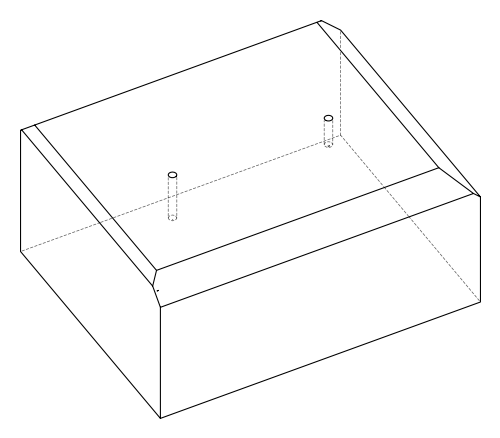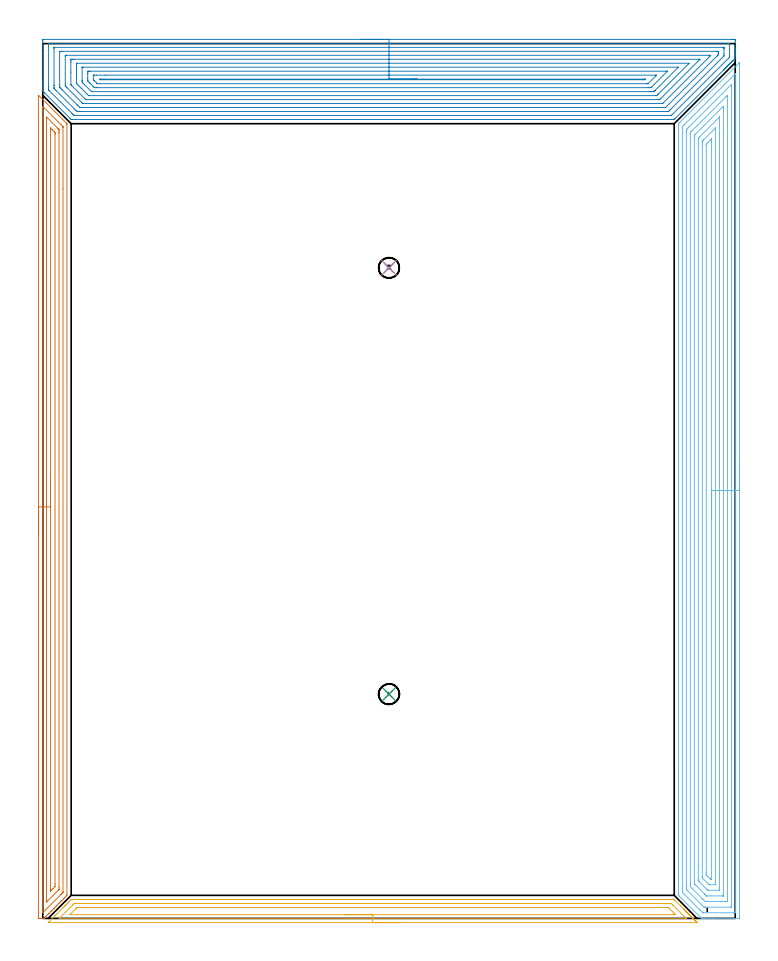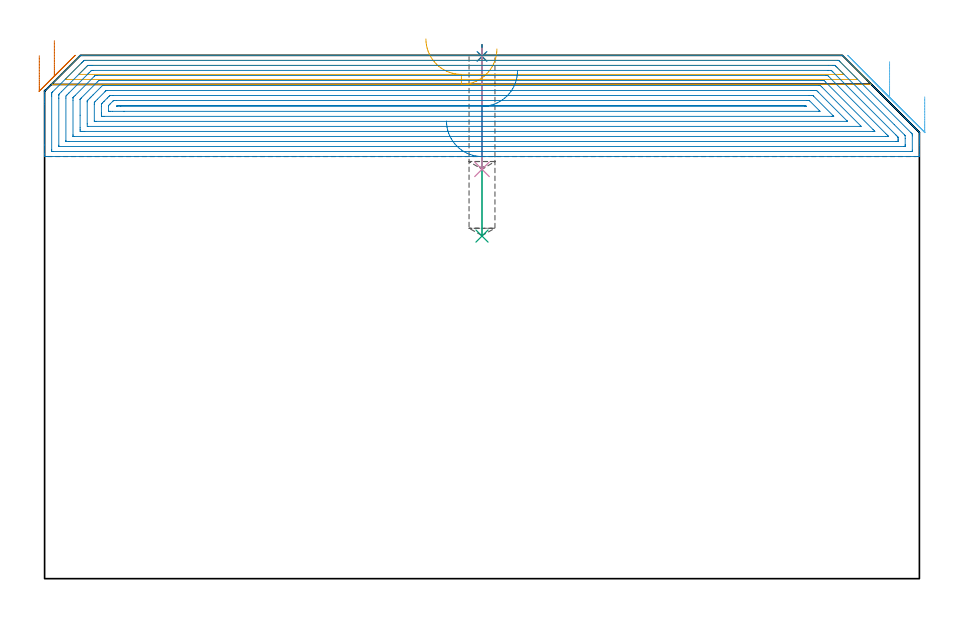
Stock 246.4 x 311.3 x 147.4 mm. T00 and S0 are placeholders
(PLAN: 8 operations, 2 tool changes, 55.4 min)
(1 SPOT_DRILL | STEP1POCKET | NXT0321_9005460120000 | 0.03 min | 3 mm3)
(2 SPOT_DRILL_1 | STEP1POCKET_1 | NXT0321_9005460120000 | 0.03 min | 0 mm3)
(3 DRILL_BLIND_HOLE_INTO_CENTER | STEP1POCKET | UGT0301_193 | 0.21 min | 2058 mm3)
(4 DRILL_BLIND_HOLE_INTO_CENTER_1 | STEP1POCKET_1 | UGT0301_193 | 0.14 min | 1275 mm3)
(5 AREA_MILL | FG_CHAMFER_SURFACE | UGT0205_001 | 5.59 min | 8001 mm3)
(6 AREA_MILL_1 | FG_CHAMFER_SURFACE_1 | UGT0205_001 | 19.06 min | 72181 mm3)
(7 AREA_MILL_2 | FG_CHAMFER_SURFACE_2 | UGT0205_001 | 9.34 min | 14991 mm3)
(8 AREA_MILL_3 | FG_CHAMFER_SURFACE_3 | UGT0205_001 | 21.02 min | 95198 mm3)
(TOOL NXT0321_9005460120000 | NC Spot Drill, 142deg, 12mm, Carbide, Uncoated | D12 PA142 FL30 Z2)
(TOOL UGT0301_193 | Twist Drill 7.3 mm | D7.3 PA118 FL66 Z2)
(TOOL UGT0205_001 | Chamfer Mill 20 x 3 x 45 deg. | D20 FL50 Z2)
(OP 1 SPOT_DRILL)
G17 G21 G94 G90
T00 M6
G54
G17 G0 G90 X123.2 Y79.8 S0 M3
G43 Z157.4 H0
G94 G81 G98 Z147.086 F250. R150.4
G80
M5
M2
(OP 2 SPOT_DRILL_1)
G17 G21 G94 G90
T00 M6
G54
G17 G0 G90 X123.2 Y231.5 S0 M3
G43 Z157.4 H0
G94 G81 G98 Z147.086 F250. R150.4
G80
M5
M2
(OP 3 DRILL_BLIND_HOLE_INTO_CENTER)
G17 G21 G94 G90
T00 M6
G54
G17 G0 G90 X123.2 Y79.8 S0 M3
G43 Z157.4 H0
G94 G81 G98 Z96.5 F250. R149.4
G80
M5
M2
(OP 4 DRILL_BLIND_HOLE_INTO_CENTER_1)
G17 G21 G94 G90
T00 M6
G54
G17 G0 G90 X123.2 Y231.5 S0 M3
G43 Z157.4 H0
G94 G81 G98 Z115.3 F250. R149.4
G80
M5
M2
(OP 5 AREA_MILL)
G17 G21 G94 G90
T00 M6
G54
G17 G0 G90 X127.4 Y-1.5 S1061 M3
G43 Z157.4 H0
Z149.2
G94 G1 X127.362 Z148.328 F250.
X127.248 Z147.464
X127.059 Z146.612
X126.797 Z145.78
X126.463 Z144.974
X126.06 Z144.2
X125.592 Z143.464
X125.061 Z142.772
X124.471 Z142.129
X123.828 Z141.54
X123.136 Z141.008
X122.4 Z140.54
X121.626 Z140.137
X120.82 Z139.803
X119.988 Z139.541
X119.137 Z139.352
X118.272 Z139.238
X117.4 Z139.2
X2.183
X2.08 Y-1.499 Z139.201
X2.029 Y-1.498 Z139.202
X1.913 Y-1.491 Z139.205
X2.004 Y-1.397 Z139.301
X2.08 Y-1.32 Z139.378
X3.167 Y-0.233 Z140.466
X4.315 Y0.915 Z141.614
X5.209 Y1.809 Z142.508
X6.887 Y3.488 Z144.186
X6.997 Y3.598 Z144.294
X7.33 Y3.93 Z144.63
X7.553 Y4.153 Z144.852
X7.776 Y4.376 Z145.075
X7.891 Y4.492 Z145.188
X8.241 Y4.841 Z145.541
X8.43 Y5.03 Z145.73
X8.664 Y5.265 Z145.963
X8.784 Y5.386 Z146.082
X9.153 Y5.753 Z146.453
X9.307 Y5.907 Z146.607
X10.015 Y6.614 Z147.312
X10.105 Y6.698 Z147.386
X10.572 Y6.7 Z147.4
X224.228
X224.695 Y6.698 Z147.386
X224.787 Y6.614 Z147.312
X227.914 Y3.488 Z144.184
X228.019 Y3.381 Z144.081
X228.102 Y3.298 Z143.998
X228.21 Y3.192 Z143.888
X228.313 Y3.087 Z143.787
X228.4 Y3. Z143.7
X228.506 Y2.896 Z143.592
X228.607 Y2.793 Z143.492
X228.698 Y2.703 Z143.402
X228.8 Y2.602 Z143.298
X228.902 Y2.499 Z143.198
X228.996 Y2.405 Z143.104
X229.098 Y2.304 Z143.
X229.196 Y2.204 Z142.904
X229.294 Y2.107 Z142.806
X229.394 Y2.008 Z142.704
X229.49 Y1.91 Z142.61
X229.592 Y1.809 Z142.508
X229.69 Y1.712 Z142.408
X229.784 Y1.616 Z142.315
X229.89 Y1.511 Z142.21
X229.986 Y1.416 Z142.112
X230.079 Y1.322 Z142.021
X230.188 Y1.213 Z141.912
X230.282 Y1.12 Z141.816
X230.373 Y1.027 Z141.727
X230.486 Y0.915 Z141.614
X230.578 Y0.823 Z141.519
X230.667 Y0.733 Z141.433
X230.784 Y0.617 Z141.316
X230.875 Y0.527 Z141.223
X230.961 Y0.439 Z141.138
X231.082 Y0.319 Z141.018
X231.171 Y0.231 Z140.927
X231.256 Y0.145 Z140.844
X231.38 Y0.021 Z140.72
X231.467 Y-0.065 Z140.631
X231.55 Y-0.149 Z140.55
X231.678 Y-0.277 Z140.422
X231.763 Y-0.361 Z140.335
X231.844 Y-0.444 Z140.256
X231.976 Y-0.575 Z140.124
X232.059 Y-0.657 Z140.039
X232.138 Y-0.738 Z139.961
X232.273 Y-0.873 Z139.826
X232.355 Y-0.953 Z139.743
X232.586 Y-1.186 Z139.514
X232.798 Y-1.397 Z139.301
X232.869 Y-1.473 Z139.226
X232.883 Y-1.494 Z139.204
X232.869 Y-1.499 Z139.199
X117.4 Y-1.5 Z139.2
Y-0.086 Z140.614
X6.123 Y-0.085 Z140.615
X6.103 Y-0.084 Z140.616
X5.797 Y-0.065 Z140.635
X5.946 Y0.091 Z140.791
X6.103 Y0.252 Z140.952
X10.572 Y4.722 Z145.422
X10.847 Y4.992 Z145.692
X11.127 Y5.265 Z145.965
X11.446 Y5.285 Z145.985
X11.466
X223.313
X223.334
X223.673 Y5.265 Z145.965
X224.228 Y4.721 Z145.421
X228.127 Y0.823 Z141.523
X228.698 Y0.25 Z140.95
X229.003 Y-0.065 Z140.635
X228.718 Y-0.085 Z140.615
X228.698
X117.4 Y-0.086 Z140.614
Y1.328 Z142.028
X9.721 Y1.329 Z142.029
X9.678 Y1.33 Z142.03
X9.661 Y1.332 Z142.032
X9.65 Y1.334 Z142.034
X9.654 Y1.346 Z142.046
X9.663 Y1.36 Z142.06
X9.678 Y1.379 Z142.079
X11.789 Y3.488 Z144.188
X12.077 Y3.77 Z144.47
X12.174 Y3.862 Z144.562
X12.36 Y3.865 Z144.565
X12.87 Y3.87 Z144.57
X13.254 Y3.871 Z144.571
X13.763
X222.055
X222.44 Y3.869 Z144.569
X222.568 Y3.867 Z144.567
X222.611 Y3.865 Z144.565
X222.648 Y3.84 Z144.54
X222.722 Y3.771 Z144.471
X223.011 Y3.488 Z144.188
X224.228 Y2.273 Z142.973
X224.787 Y1.712 Z142.412
X225.122 Y1.371 Z142.071
X225.147 Y1.335 Z142.035
X225.122 Y1.334 Z142.034
X224.612 Y1.33 Z142.03
X224.228 Y1.329 Z142.029
X223.72 Y1.328 Z142.028
X117.4
X116.529 Z142.067
X115.664 Z142.18
X114.812 Z142.369
X113.98 Z142.632
X113.174 Z142.965
X112.4 Z143.368
X111.664 Z143.837
X110.972 Z144.368
X110.329 Z144.957
X109.74 Z145.601
X109.209 Z146.293
X108.74 Z147.028
X108.337 Z147.802
X108.003 Z148.608
X107.741 Z149.44
X107.552 Z150.292
X107.438 Z151.157
X107.4 Z152.028
G0 Z157.4
M5
M2
(OP 6 AREA_MILL_1)
G17 G21 G94 G90
T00 M6
G54
G17 G0 G90 X247.9 Y162.25 S1061 M3
G43 Z157.4 H0
Z135.7
G94 G1 Y162.212 Z134.828 F250.
Y162.098 Z133.964
Y161.909 Z133.112
Y161.647 Z132.28
Y161.313 Z131.474
Y160.91 Z130.7
Y160.442 Z129.964
Y159.911 Z129.272
Y159.321 Z128.629
Y158.678 Z128.04
Y157.986 Z127.509
Y157.25 Z127.04
Y156.476 Z126.637
Y155.67 Z126.303
Y154.838 Z126.041
Y153.987 Z125.852
Y153.122 Z125.738
Y152.25 Z125.7
X247.899 Y0.6 Z125.701
X247.895 Y0.01 Z125.702
X247.893 Y0.006 Z125.705
X247.305 Y0. Z126.292
X238.388 Z135.207
X236.912 Z136.685
X235.712 Z137.882
X235.097 Z138.502
X234.821 Z138.778
X234.681 Y0.001 Z138.918
X234.397 Y0.01 Z139.201
X234.375 Y0.03 Z139.224
X234.246 Y0.154 Z139.353
X234.218 Y0.182 Z139.381
X226.416 Y7.984 Z147.183
X226.276 Y8.125 Z147.322
X226.206 Y8.199 Z147.392
X226.2 Y8.629 Z147.4
Y282.49
X226.204 Y282.804 Z147.39
X226.362 Y282.964 Z147.234
X226.795 Y283.395 Z146.804
X247.597 Y304.198 Z126.002
X247.751 Y304.352 Z125.846
X247.895 Y304.495 Z125.703
X247.898 Z125.7
X247.899 Z125.699
X247.9 Y304.397 Z125.7
Y152.25
X246.486 Z127.114
Y2.312
X246.485 Y2.239 Z127.115
X246.481 Y2.094 Z127.119
X246.478 Y2.009 Z127.122
X246.46 Y2.007 Z127.14
X246.413 Y2.004 Z127.187
X245.905 Y2. Z127.695
X235.204 Z138.396
X235.013 Y2.003 Z138.587
X234.917 Y2.006 Z138.683
X234.87 Y2.01 Z138.73
X234.821 Y2.04 Z138.779
X234.468 Y2.384 Z139.132
X233.929 Y2.921 Z139.671
X233.573 Y3.276 Z140.027
X228.221 Y8.629 Z145.379
X227.687 Y9.166 Z145.913
X227.645 Y9.212 Z145.955
X227.627 Y9.235 Z145.973
X227.621 Y9.303 Z145.979
X227.616 Y9.448 Z145.984
X227.615 Y9.521 Z145.985
X227.614 Y280.779 Z145.986
X227.616 Y281.599 Z145.984
X227.617 Y281.668 Z145.983
X227.621 Y281.74 Z145.979
X227.644 Y281.783 Z145.956
X227.687 Y281.83 Z145.913
X228.015 Y282.163 Z145.585
X228.34 Y282.491 Z145.26
X246.298 Y300.448 Z127.302
X246.413 Y300.561 Z127.187
X246.454 Y300.597 Z127.146
X246.476 Y300.616 Z127.124
X246.479 Y300.549 Z127.121
X246.484 Y300.405 Z127.116
X246.485 Y300.332 Z127.115
X246.486 Y300.259 Z127.114
Y152.25
X245.072 Z128.528
X245.071 Y4.618 Z128.529
X245.069 Y4.168 Z128.531
X245.067 Y4.058 Z128.533
X245.065 Y4.012 Z128.535
X244.966 Y4.007 Z128.634
X244.797 Y4.001 Z128.803
X235.88 Z137.72
X235.712 Y4.004 Z137.888
X235.545 Y4.01 Z138.055
X235.278 Y4.033 Z138.322
X235.134 Y4.168 Z138.466
X234.821 Y4.479 Z138.779
X234.239 Y5.06 Z139.361
X229.47 Y9.83 Z144.13
X229.181 Y10.125 Z144.419
X229.039 Y10.272 Z144.561
X229.036 Y10.413 Z144.564
X229.03 Y10.853 Z144.57
X229.029 Y11.305 Z144.571
X229.028 Y11.747 Z144.572
X229.029 Y279.815 Z144.571
X229.031 Y280.254 Z144.569
X229.036 Y280.707 Z144.564
X229.244 Y280.933 Z144.356
X229.47 Y281.168 Z144.13
X229.684 Y281.385 Z143.916
X229.898 Y281.599 Z143.702
X245.063 Y296.764 Z128.537
X245.066 Z128.534
X245.07 Y296.5 Z128.53
X245.071 Y296.322 Z128.529
X245.072 Y295.872 Z128.528
Y152.25
X243.657 Z129.943
Y6.844
X243.652 Y6.038 Z129.948
X243.651 Y6.015 Z129.949
X243.636 Y6.01 Z129.964
X243.585 Y6.005 Z130.015
X243.479 Y6.002 Z130.121
X243.268 Y6. Z130.332
X242.846 Z130.754
X236.134 Y6.001 Z137.466
X235.923 Y6.003 Z137.677
X235.818 Y6.006 Z137.782
X235.767 Y6.01 Z137.833
X235.712 Y6.047 Z137.888
X234.905 Y6.844 Z138.695
X234.821 Y6.928 Z138.779
X231.254 Y10.495 Z142.346
X230.451 Y11.305 Z143.149
X230.443 Y12.115 Z143.157
Y12.197
Y279.328
X230.445 Y279.531 Z143.155
X230.447 Y279.632 Z143.153
X230.45 Y279.679 Z143.15
X230.468 Y279.708 Z143.132
X230.567 Y279.815 Z143.033
X230.909 Y280.16 Z142.691
X231.254 Y280.505 Z142.346
X243.052 Y292.303 Z130.548
X243.245 Y292.495 Z130.355
X243.397 Y292.644 Z130.203
X243.638 Y292.878 Z129.962
X243.655 Y292.386 Z129.945
X243.656 Y292.303 Z129.944
X243.657 Y292.219 Z129.943
Y152.25
X242.243 Z131.357
Y8.629
X242.242 Y8.341 Z131.358
X242.238 Y8.052 Z131.362
X242.236 Y8.018 Z131.364
X242.227 Y8.01 Z131.373
X242.19 Y8.005 Z131.41
X242.112 Y8.002 Z131.488
X241.954 Y8. Z131.646
X241.691 Z131.909
X237.496 Z136.104
X236.341 Z137.259
X236.262 Y8.002 Z137.338
X236.223 Y8.005 Z137.377
X236.206 Y8.01 Z137.394
X236.145 Y8.065 Z137.455
X235.856 Y8.344 Z137.744
X235.712 Y8.486 Z137.888
X235.569 Y8.629 Z138.031
X232.146 Y12.053 Z141.454
X232.004 Y12.197 Z141.596
X231.864 Y12.346 Z141.736
X231.861 Y12.482 Z141.739
X231.858 Y13.089 Z141.742
X231.857 Y13.378 Z141.743
Y278.03
X231.858 Y278.318 Z141.742
X231.862 Y278.62 Z141.738
X231.864 Y278.653 Z141.736
X231.887 Y278.681 Z141.713
X231.948 Y278.747 Z141.652
X232.12 Y278.923 Z141.48
X241.954 Y288.756 Z131.646
X242.236 Y289.005 Z131.364
X242.24 Y288.735 Z131.36
X242.242 Y288.447 Z131.358
X242.243 Y279.098 Z131.357
Y152.25
X240.829 Z132.771
Y10.647
X240.828 Y10.413 Z132.772
X240.824 Y10.084 Z132.776
X240.822 Y10.011 Z132.778
X240.721 Y10.006 Z132.879
X240.582 Y10.001 Z133.018
X237.016 Y10. Z136.584
X236.81 Y10.002 Z136.79
X236.708 Y10.006 Z136.892
X236.658 Y10.01 Z136.942
X236.604 Y10.055 Z136.996
X236.237 Y10.413 Z137.363
X233.559 Y13.089 Z140.041
X233.436 Y13.214 Z140.164
X233.339 Y13.316 Z140.261
X233.278 Y13.382 Z140.322
X233.276 Y13.419 Z140.324
X233.272 Y13.746 Z140.328
X233.271 Y18.727 Z140.329
X233.272 Y276.904 Z140.328
X233.273 Y277.138 Z140.327
X233.278 Y277.467 Z140.322
X233.283 Y277.623 Z140.317
X233.362 Y277.706 Z140.238
X233.678 Y278.03 Z139.922
X240.815 Y285.167 Z132.785
X240.819 Z132.781
X240.822 Z132.778
X240.826 Y284.882 Z132.774
X240.828 Y284.509 Z132.772
X240.829 Y284.275 Z132.771
Y152.25
X239.415 Z134.185
X239.414 Y12.197 Z134.186
X239.413 Y12.063 Z134.187
X239.41 Y12.018 Z134.19
X239.408 Y12.01 Z134.192
X239.401 Y12.006 Z134.199
X239.378 Y12.002 Z134.222
X239.279 Y12.001 Z134.321
X237.496 Z136.104
X237.299 Y12.005 Z136.301
X237.169 Y12.01 Z136.431
X237.089 Y12.02 Z136.511
X237.052 Y12.054 Z136.548
X236.902 Y12.197 Z136.698
X234.821 Y14.277 Z138.779
X234.747 Y14.353 Z138.853
X234.712 Y14.393 Z138.888
X234.697 Y14.412 Z138.903
X234.692 Y14.467 Z138.908
X234.687 Y14.738 Z138.913
X234.686 Y14.873 Z138.914
X234.685 Y275.49 Z138.915
X234.686 Y276.246 Z138.914
X234.688 Y276.379 Z138.912
X234.692 Y276.516 Z138.908
X234.697 Y276.588 Z138.903
X234.728 Y276.623 Z138.872
X234.821 Y276.721 Z138.779
X235.028 Y276.931 Z138.572
X235.235 Y277.138 Z138.365
X239.359 Y281.261 Z134.241
X239.388 Y281.289 Z134.212
X239.405 Y281.302 Z134.195
X239.407 Y281.301 Z134.193
X239.409 Y281.292 Z134.191
X239.413 Y281.113 Z134.187
X239.414 Y280.842 Z134.186
X239.415 Y280.707 Z134.185
Y152.25
X238. Z135.6
Y14.2
X237.998 Y14.065 Z135.602
X237.996 Y14.024 Z135.604
X237.993 Y14.01 Z135.607
X237.986 Y14.007 Z135.614
X237.932 Y14.004 Z135.668
X237.714 Y14.003 Z135.886
X237.605 Y14.007 Z135.995
X237.553 Y14.01 Z136.047
X237.496 Y14.062 Z136.104
X236.674 Y14.873 Z136.926
X236.604 Y14.944 Z136.996
X236.197 Y15.361 Z137.403
X236.106 Y15.467 Z137.494
X236.104 Y15.597 Z137.496
X236.102 Y15.765 Z137.498
X236.1 Y16.27 Z137.5
Y16.657
Y274.967
X236.102 Y275.354 Z137.498
X236.104 Y275.48 Z137.496
X236.106 Y275.539 Z137.494
X236.14 Y275.581 Z137.46
X236.256 Y275.702 Z137.344
X236.604 Y276.057 Z136.996
X236.698 Y276.152 Z136.902
X237.685 Y277.138 Z135.915
X237.799 Y277.251 Z135.801
X237.889 Y277.339 Z135.711
X237.949 Y277.394 Z135.651
X237.994 Y277.433 Z135.606
X237.996 Y277.389 Z135.604
X237.999 Y277.248 Z135.601
X238.001 Y276.634 Z135.599
X238. Y152.25 Z135.6
Y151.379 Z135.638
Y150.514 Z135.751
Y149.662 Z135.94
Y148.83 Z136.203
Y148.024 Z136.536
Y147.25 Z136.939
Y146.514 Z137.408
Y145.822 Z137.939
Y145.179 Z138.528
Y144.59 Z139.172
Y144.059 Z139.864
Y143.59 Z140.6
Y143.187 Z141.373
Y142.853 Z142.179
Y142.591 Z143.011
Y142.402 Z143.863
Y142.288 Z144.728
Y142.25 Z145.6
G0 Z157.4
M5
M2
(OP 7 AREA_MILL_2)
G17 G21 G94 G90
T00 M6
G54
G17 G0 G90 X-1.5 Y136.45 S1061 M3
G43 Z157.4 H0
Z147.3
G94 G1 Y136.488 Z146.428 F250.
Y136.602 Z145.564
Y136.791 Z144.712
Y137.053 Z143.88
Y137.387 Z143.074
Y137.79 Z142.3
Y138.259 Z141.564
Y138.79 Z140.872
Y139.379 Z140.229
Y140.022 Z139.64
Y140.714 Z139.109
Y141.45 Z138.64
Y142.224 Z138.237
Y143.03 Z137.903
Y143.862 Z137.641
Y144.714 Z137.452
Y145.578 Z137.338
Y146.45 Z137.3
Y292.793
X-1.498 Y292.895
X-1.494 Z137.304
X1.321 Y290.079 Z140.121
X8.353 Y283.047 Z147.152
X8.594 Y282.795 Z147.392
X8.6 Y282.488 Z147.4
Y8.628
X8.599 Y8.205 Z147.386
X8.479 Y8.078 Z147.277
X7.69 Y7.29 Z146.49
X7.413 Y7.011 Z146.208
X6.798 Y6.398 Z145.598
X6.522 Y6.119 Z145.316
X5.906 Y5.506 Z144.706
X5.63 Y5.228 Z144.425
X5.014 Y4.614 Z143.814
X4.739 Y4.336 Z143.533
X4.122 Y3.722 Z142.922
X3.847 Y3.444 Z142.642
X3.23 Y2.83 Z142.03
X2.956 Y2.553 Z141.75
X2.268 Y1.868 Z141.068
X1.894 Y1.492 Z140.69
X1.374 Y0.974 Z140.174
X1.002 Y0.6 Z139.798
X0.554 Y0.154 Z139.353
X0.43 Y0.033 Z139.228
X0.403 Y0.01 Z139.201
X0.122 Y0. Z138.921
X-0.293 Z138.506
X-0.908 Z137.887
X-1.215 Z137.581
X-1.491 Y0.002 Z137.305
X-1.496 Y0.154 Z137.304
X-1.5 Y0.45 Z137.3
Y146.45
X-0.086 Z138.714
X-0.085 Y288.801 Z138.715
X-0.084 Y288.872 Z138.716
X-0.079 Y289.009 Z138.721
X-0.077 Y289.018 Z138.723
X-0.072 Y289.015 Z138.728
X-0.05 Y288.998 Z138.75
X-0.016 Y288.966 Z138.784
X6.462 Y282.488 Z145.262
X7.116 Y281.826 Z145.916
X7.169 Y281.769 Z145.969
X7.179 Y281.664 Z145.979
X7.183 Y281.596 Z145.983
X7.185 Y281.527 Z145.985
X7.186 Y259.587 Z145.986
X7.185 Y9.451 Z145.985
X7.183 Y9.381 Z145.983
X7.179 Y9.247 Z145.979
X7.116 Y9.178 Z145.916
X6.846 Y8.899 Z145.646
X6.579 Y8.628 Z145.379
X6.402 Y8.451 Z145.202
X0.334 Y2.384 Z139.134
X0.157 Y2.211 Z138.957
X-0.016 Y2.044 Z138.784
X-0.071 Y2.011 Z138.729
X-0.079 Y2.015 Z138.721
X-0.082 Y2.082 Z138.718
X-0.084 Y2.175 Z138.716
X-0.086 Y2.454 Z138.714
Y146.45
X1.328 Z140.128
X1.329 Y284.71 Z140.129
X1.33 Y285.164 Z140.13
X1.335 Z140.135
X5.333 Y281.168 Z144.133
X5.565 Y280.935 Z144.365
X5.68 Y280.818 Z144.48
X5.736 Y280.757 Z144.536
X5.762 Y280.727 Z144.562
X5.765 Y280.704 Z144.565
X5.769 Y280.267 Z144.569
X5.771 Y279.812 Z144.571
X5.772 Y279.373 Z144.572
X5.771 Y10.866 Z144.571
X5.769 Y10.412 Z144.569
X5.766 Y10.304 Z144.566
X5.765 Y10.28 Z144.565
X5.751 Y10.26 Z144.551
X5.718 Y10.222 Z144.518
X5.622 Y10.123 Z144.422
X1.453 Y5.952 Z140.253
X1.408 Y5.911 Z140.208
X1.377 Y5.885 Z140.177
X1.335 Y5.854 Z140.135
X1.332 Y5.905 Z140.132
X1.33 Y5.952 Z140.13
X1.329 Y6.06 Z140.129
Y6.391
X1.328 Y146.45 Z140.128
X2.743 Z141.543
Y280.704
X2.747 Y281.052 Z141.547
X2.75 Y281.226 Z141.55
X2.754 Y281.286 Z141.554
X2.81 Y281.231 Z141.61
X3.347 Y280.704 Z142.147
X3.55 Y280.501 Z142.35
X4.236 Y279.812 Z143.036
X4.334 Y279.705 Z143.134
X4.351 Y279.681 Z143.151
X4.353 Y279.659 Z143.153
X4.355 Y279.609 Z143.155
X4.357 Y279.408 Z143.157
Y279.004
Y12.197
X4.351 Y11.395 Z143.151
X4.349 Y11.304 Z143.149
X3.507 Y10.455 Z142.307
X2.978 Y9.926 Z141.778
X2.891 Y9.84 Z141.691
X2.819 Y9.771 Z141.619
X2.77 Y9.726 Z141.57
X2.75 Y9.71 Z141.55
X2.743 Y10.412 Z141.543
Y146.45
Y147.322 Z141.581
Y148.187 Z141.695
Y149.038 Z141.883
Y149.87 Z142.146
Y150.676 Z142.48
Y151.45 Z142.882
Y152.186 Z143.351
Y152.878 Z143.882
Y153.521 Z144.472
Y154.11 Z145.115
Y154.642 Z145.807
Y155.11 Z146.543
Y155.513 Z147.316
Y155.847 Z148.122
Y156.109 Z148.954
Y156.298 Z149.806
Y156.412 Z150.671
Y156.45 Z151.543
G0 Z157.4
M5
M2
(OP 8 AREA_MILL_3)
G17 G21 G94 G90
T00 M6
G54
G17 G0 G90 X113.2 Y312.8 S1061 M3
G43 Z157.4 H0
Z128.9
G94 G1 X113.238 Z128.028 F250.
X113.352 Z127.163
X113.541 Z126.312
X113.803 Z125.48
X114.137 Z124.674
X114.54 Z123.9
X115.008 Z123.164
X115.54 Z122.472
X116.129 Z121.829
X116.772 Z121.239
X117.464 Z120.708
X118.2 Z120.24
X118.974 Z119.837
X119.78 Z119.503
X120.612 Z119.241
X121.464 Z119.052
X122.328 Z118.938
X123.2 Z118.9
X245.286
X245.805 Y312.799 Z118.901
X246.319 Y312.794 Z118.903
X246.392 Y312.791 Z118.905
X246.4 Y312.284 Z119.412
Y309.626 Z122.068
Y309.035 Z122.662
Y308.74 Z122.957
Y308.149 Z123.547
Y307.854 Z123.842
Y307.262 Z124.437
Y306.968 Z124.732
Y306.082 Z125.618
X246.39 Y306.002 Z125.697
X246.233 Y305.832 Z125.867
X245.805 Y305.405 Z126.294
X245.597 Y305.196 Z126.501
X245.508 Y305.108 Z126.591
X245.389 Y304.989 Z126.711
X245.302 Y304.9 Z126.796
X245.211 Y304.811 Z126.889
X245.095 Y304.695 Z127.004
X245.007 Y304.605 Z127.091
X244.914 Y304.513 Z127.186
X244.802 Y304.401 Z127.298
X244.711 Y304.309 Z127.387
X244.616 Y304.216 Z127.483
X244.508 Y304.108 Z127.591
X244.416 Y304.014 Z127.682
X244.319 Y303.919 Z127.78
X244.215 Y303.814 Z127.885
X244.121 Y303.719 Z127.977
X244.022 Y303.622 Z128.078
X243.921 Y303.521 Z128.179
X243.825 Y303.423 Z128.273
X243.725 Y303.325 Z128.375
X243.628 Y303.227 Z128.472
X243.53 Y303.128 Z128.568
X243.428 Y303.027 Z128.672
X243.334 Y302.934 Z128.766
X243.234 Y302.833 Z128.863
X243.13 Y302.73 Z128.969
X243.04 Y302.64 Z129.059
X242.939 Y302.537 Z129.159
X242.833 Y302.433 Z129.267
X242.747 Y302.347 Z129.353
X242.644 Y302.242 Z129.454
X242.536 Y302.136 Z129.564
X242.453 Y302.053 Z129.646
X242.348 Y301.947 Z129.749
X225.079 Y284.679 Z147.02
X224.879 Y284.478 Z147.219
X224.705 Y284.304 Z147.39
X224.405 Y284.3 Z147.4
X10.403
X10.095 Y284.304 Z147.39
X9.927 Y284.472 Z147.225
X9.707 Y284.692 Z147.007
X0.722 Y293.677 Z138.02
X0.23 Y294.17 Z137.53
X0.01 Y294.402 Z137.297
X0. Y294.563 Z137.137
Y295.449 Z136.25
Y295.744 Z135.956
Y296.335 Z135.361
Y296.63 Z135.066
Y297.221 Z134.476
Y297.517 Z134.181
Y298.107 Z133.587
Y309.552 Z122.145
Y311.989 Z119.708
X0.003 Y312.284 Z119.413
X0.008 Y312.792 Z118.906
X0.081 Y312.794 Z118.903
X0.595 Y312.8 Z118.9
X123.2
Y311.386 Z120.314
X244.034
X244.243 Y311.384 Z120.316
X244.347 Y311.381 Z120.319
X244.39 Y311.379 Z120.321
X244.393 Y311.345 Z120.355
X244.396 Y311.255 Z120.445
X244.4 Y311.023 Z120.677
X244.399 Y306.968 Z124.732
X244.396 Y306.596 Z125.104
X244.39 Y306.467 Z125.233
X244.316 Y306.378 Z125.322
X244.027 Y306.077 Z125.623
X224.027 Y286.078 Z145.622
X223.854 Y285.907 Z145.793
X223.714 Y285.772 Z145.928
X223.67 Y285.732 Z145.968
X223.622 Y285.721 Z145.979
X223.514 Y285.715 Z145.985
X223.501
X11.282
X11.174 Y285.719 Z145.981
X11.15 Y285.721 Z145.979
X11.047 Y285.815 Z145.885
X10.843 Y286.012 Z145.688
X10.547 Y286.303 Z145.397
X10.403 Y286.447 Z145.253
X2.288 Y294.563 Z137.137
X2.2 Y294.654 Z137.046
X2.03 Y294.832 Z136.868
X2.01 Y294.928 Z136.772
X2.003 Y295.449 Z136.251
X2. Y295.824 Z135.876
X2.001 Y310.886 Z120.814
X2.007 Y311.263 Z120.437
X2.01 Y311.368 Z120.332
X2.026 Y311.379 Z120.321
X2.049 Y311.381 Z120.319
X2.158 Y311.384 Z120.316
X2.378 Y311.386 Z120.314
X123.2
Y309.972 Z121.728
X241.891 Y309.971 Z121.729
X242.239 Y309.969 Z121.731
X242.354 Y309.967 Z121.733
X242.387 Y309.965 Z121.735
X242.392 Y309.893 Z121.807
X242.397 Y309.786 Z121.914
X242.399 Y309.626 Z122.074
X242.4 Y309.466 Z122.234
X242.399 Y307.694 Z124.006
X242.39 Y306.968 Z124.732
X242.382 Y306.894 Z124.806
X242.35 Y306.857 Z124.843
X242.239 Y306.74 Z124.96
X239.324 Y303.823 Z127.877
X223.243 Y287.743 Z143.957
X222.973 Y287.474 Z144.226
X222.795 Y287.302 Z144.398
X222.622 Y287.136 Z144.564
X222.076 Y287.131 Z144.569
X220.838 Y287.128 Z144.572
X13.426 Y287.129 Z144.571
X13.078
X12.531 Y287.132 Z144.568
X12.186 Y287.136 Z144.564
X11.836 Y287.474 Z144.226
X11.295 Y288.006 Z143.694
X4.737 Y294.563 Z137.137
X4.161 Y295.143 Z136.557
X4.015 Y295.296 Z136.404
X4.008 Y295.449 Z136.251
X4.002 Y295.607 Z136.093
X4. Y296.335 Z135.365
Y296.495 Z135.205
X4.001 Y309.626 Z122.074
X4.002 Y309.784 Z121.916
X4.01 Y309.945 Z121.755
X4.017 Y309.966 Z121.734
X4.032 Y309.967 Z121.733
X4.074 Y309.97 Z121.73
X4.161 Y309.971 Z121.729
X123.2 Y309.972 Z121.728
Y308.557 Z123.143
X239.748
X240.317 Y308.552 Z123.148
X240.377 Y308.551 Z123.149
X240.39 Y308.476 Z123.224
X240.394 Y308.287 Z123.413
X240.4 Y307.909 Z123.791
X240.399 Y307.854 Z123.846
X240.39 Y307.438 Z124.262
X240.381 Y307.342 Z124.358
X240.327 Y307.283 Z124.417
X240.235 Y307.187 Z124.513
X240.019 Y306.968 Z124.732
X239.792 Y306.741 Z124.959
X222.015 Y288.964 Z142.736
X221.73 Y288.681 Z143.019
X221.617 Y288.576 Z143.124
X221.587 Y288.55 Z143.15
X221.541 Y288.548 Z143.152
X220.838 Y288.543 Z143.157
X220.655
X13.786
X13.432 Y288.545 Z143.155
X13.256 Y288.548 Z143.152
X13.216 Y288.55 Z143.15
X13.168 Y288.591 Z143.109
X13.078 Y288.674 Z143.026
X12.502 Y289.246 Z142.454
X12.186 Y289.562 Z142.138
X6.836 Y294.913 Z136.787
X6.306 Y295.449 Z136.251
X6.131 Y295.63 Z136.07
X6.01 Y295.763 Z135.937
X6. Y296.335 Z135.365
X6.001 Y308.269 Z123.431
X6.004 Y308.477 Z123.223
X6.007 Y308.528 Z123.172
X6.01 Y308.549 Z123.151
X6.029 Y308.551 Z123.149
X6.131 Y308.554 Z123.146
X6.836 Y308.557 Z123.143
X7.02
X123.2
Y307.143 Z124.557
X236.889
X237.609 Y307.138 Z124.562
X237.638 Y307.136 Z124.564
X237.668 Y307.079 Z124.621
X237.562 Y306.968 Z124.732
X237.229 Y306.629 Z125.071
X236.889 Y306.287 Z125.413
X220.733 Y290.132 Z141.568
X220.572 Y289.979 Z141.721
X220.557 Y289.967 Z141.733
X220.511 Y289.964 Z141.736
X220.418 Y289.959 Z141.741
X220.3 Y289.958 Z141.742
X220.123 Y289.957 Z141.743
X14.861
X14.685 Y289.959 Z141.741
X14.332 Y289.964 Z141.736
X14.243 Y289.966 Z141.734
X14.219 Y289.987 Z141.713
X14.167 Y290.035 Z141.665
X14.066 Y290.132 Z141.568
X13.97 Y290.228 Z141.472
X8.62 Y295.579 Z136.121
X8.243 Y295.959 Z135.741
X8.058 Y296.15 Z135.55
X8.014 Y296.196 Z135.504
X8.009 Y296.247 Z135.453
X8.006 Y296.335 Z135.365
X8. Y296.95 Z134.75
Y306.697 Z125.003
X8.003 Y306.968 Z124.732
X8.008 Y307.121 Z124.579
X8.009 Y307.134 Z124.566
X8.055 Y307.137 Z124.563
X8.149 Y307.141 Z124.559
X8.266 Y307.143 Z124.557
X8.443
X123.2
Y305.729 Z125.971
X233.322
X233.679 Y305.727 Z125.973
X233.789 Y305.725 Z125.975
X233.848 Y305.723 Z125.977
X233.814 Y305.674 Z126.026
X233.775 Y305.631 Z126.069
X233.348 Y305.196 Z126.504
X219.947 Y291.795 Z139.905
X219.553 Y291.41 Z140.29
X219.519 Y291.379 Z140.321
X219.457 Y291.376 Z140.324
X219.323 Y291.374 Z140.326
X219.055 Y291.372 Z140.328
X218.7 Y291.371 Z140.329
X15.398
X15.331 Y291.373 Z140.327
X15.299 Y291.375 Z140.325
X15.287 Y291.377 Z140.323
X15.234 Y291.426 Z140.274
X14.983 Y291.667 Z140.033
X14.861 Y291.786 Z139.914
X10.313 Y296.335 Z135.365
X10.226 Y296.425 Z135.275
X10.057 Y296.603 Z135.097
X10.01 Y296.663 Z135.037
X10.006 Y296.686 Z135.014
X10.001 Y296.734 Z134.966
X10. Y301.166 Z130.534
Y304.71 Z126.99
X10.001 Y305.196 Z126.504
X10.004 Y305.592 Z126.108
X10.01 Y305.722 Z125.978
X10.135 Y305.724 Z125.976
X10.403 Y305.727 Z125.973
X10.758 Y305.729 Z125.971
X11.295
X123.2
Y304.315 Z127.385
X229.75
X230. Y304.309 Z127.391
X229.881 Y304.184 Z127.516
X229.755 Y304.054 Z127.646
X219.055 Y293.353 Z138.347
X218.771 Y293.073 Z138.627
X218.481 Y292.791 Z138.909
X218.163 Y292.785 Z138.915
X16.65
X16.319 Y292.791 Z138.909
X15.753 Y293.346 Z138.354
X13.648 Y295.449 Z136.251
X13.078 Y296.019 Z135.681
X12.763 Y296.335 Z135.365
X12.186 Y296.915 Z134.785
X12.039 Y297.07 Z134.63
X12.01 Y297.112 Z134.588
X12.005 Y297.159 Z134.541
X12.003 Y297.221 Z134.479
X12. Y297.406 Z134.294
X12.001 Y303.607 Z128.093
X12.01 Y304.309 Z127.391
X12.181 Y304.315 Z127.385
X123.2
Y302.901 Z128.799
X225.945 Y302.9 Z128.8
X226.05 Y302.898 Z128.802
X226.122 Y302.895 Z128.805
X226.135 Y302.893 Z128.807
X226.13 Y302.885 Z128.815
X226.106 Y302.856 Z128.844
X226.042 Y302.79 Z128.91
X225.989 Y302.736 Z128.964
X217.989 Y294.736 Z136.964
X217.814 Y294.563 Z137.137
X217.541 Y294.296 Z137.404
X217.449 Y294.208 Z137.492
X217.272 Y294.205 Z137.495
X216.744 Y294.201 Z137.499
X216.38 Y294.2 Z137.5
X215.854
X17.536
X17.415 Y294.202 Z137.498
X17.371 Y294.205 Z137.495
X17.351 Y294.208 Z137.492
X17.334 Y294.221 Z137.479
X17.262 Y294.289 Z137.411
X16.984 Y294.563 Z137.137
X14.861 Y296.685 Z135.015
X14.328 Y297.221 Z134.479
X14.153 Y297.4 Z134.3
X14.017 Y297.542 Z134.158
X14.01 Y297.649 Z134.051
X14. Y298.077 Z133.623
Y298.107 Z133.593
X14.001 Y302.751 Z128.949
X14.003 Y302.858 Z128.842
X14.006 Y302.884 Z128.816
X14.009 Y302.892 Z128.808
X14.027 Y302.894 Z128.806
X14.13 Y302.897 Z128.803
X14.496 Y302.9 Z128.8
X123.2 Y302.901 Z128.799
Y301.486 Z130.214
X221.73
X221.897 Y301.485 Z130.215
X222.228 Y301.48 Z130.22
X222.271 Y301.479 Z130.221
X222.25 Y301.454 Z130.246
X222.204 Y301.403 Z130.297
X222.148 Y301.344 Z130.356
X222.094 Y301.29 Z130.41
X216.634 Y295.83 Z135.87
X216.531 Y295.73 Z135.97
X216.46 Y295.664 Z136.036
X216.419 Y295.627 Z136.073
X216.38 Y295.621 Z136.079
X216.21 Y295.618 Z136.082
X215.488 Y295.614 Z136.086
X215.322
X19.32
X19.153 Y295.615 Z136.085
X18.428 Y295.621 Z136.079
X18.385 Y295.623 Z136.077
X18.337 Y295.667 Z136.033
X18.238 Y295.762 Z135.938
X18.044 Y295.953 Z135.747
X17.661 Y296.335 Z135.365
X16.775 Y297.221 Z134.479
X16.645 Y297.352 Z134.348
X16.271 Y297.733 Z133.967
X16.085 Y297.923 Z133.777
X16.01 Y298.017 Z133.683
X16.008 Y298.107 Z133.593
X16.001 Y298.747 Z132.953
X16. Y300.52 Z131.18
X16.002 Y300.765 Z130.935
X16.009 Y301.397 Z130.303
X16.019 Y301.48 Z130.22
X16.101 Y301.482 Z130.218
X16.282 Y301.484 Z130.216
X16.645 Y301.486 Z130.214
X16.811
X123.2
Y300.072 Z131.628
X217.97
X218.163 Y300.07 Z131.63
X218.357 Y300.067 Z131.633
X218.396 Y300.066 Z131.634
X218.329 Y299.986 Z131.714
X218.266 Y299.915 Z131.785
X218.233 Y299.879 Z131.821
X218.199 Y299.844 Z131.856
X215.488 Y297.135 Z134.565
X215.392 Y297.049 Z134.651
X215.374 Y297.035 Z134.665
X215.357 Y297.032 Z134.668
X215.314 Y297.03 Z134.67
X215.14 Y297.028 Z134.672
X214.791
X20.211 Y297.029 Z134.671
X19.508 Y297.034 Z134.666
X19.421 Y297.036 Z134.664
X19.32 Y297.129 Z134.571
X19.226 Y297.221 Z134.479
X18.428 Y298.017 Z133.683
X18.339 Y298.107 Z133.593
X18.252 Y298.197 Z133.503
X18.084 Y298.373 Z133.327
X18.01 Y298.455 Z133.245
X18.006 Y298.48 Z133.22
X18.002 Y298.531 Z133.169
X18.001 Y299.879 Z131.821
X18.003 Y299.985 Z131.715
X18.006 Y300.038 Z131.662
X18.009 Y300.06 Z131.64
X18.041 Y300.065 Z131.635
X18.237 Y300.07 Z131.63
X18.428 Y300.071 Z131.629
X19.126 Y300.072 Z131.628
X22.378
X123.2
Y298.658 Z133.042
X214.043 Y298.657 Z133.043
X214.259 Y298.655 Z133.045
X214.368 Y298.652 Z133.048
X214.537 Y298.644 Z133.056
X214.448 Y298.554 Z133.146
X214.349 Y298.456 Z133.244
X214.253 Y298.449 Z133.251
X214.042 Y298.446 Z133.254
X213.705 Y298.443 Z133.257
X213.368 Y298.442 Z133.258
X21.103 Y298.443 Z133.257
X20.763 Y298.445 Z133.255
X20.549 Y298.449 Z133.251
X20.454 Y298.453 Z133.247
X20.352 Y298.554 Z133.146
X20.26 Y298.647 Z133.053
X20.44 Y298.653 Z133.047
X20.55 Y298.656 Z133.044
X21.44 Y298.658 Z133.042
X123.2
X124.072 Z133.08
X124.936 Z133.194
X125.788 Z133.383
X126.62 Z133.645
X127.426 Z133.979
X128.2 Z134.382
X128.936 Z134.851
X129.628 Z135.382
X130.271 Z135.971
X130.86 Z136.614
X131.392 Z137.306
X131.86 Z138.042
X132.263 Z138.816
X132.597 Z139.622
X132.859 Z140.454
X133.048 Z141.306
X133.162 Z142.171
X133.2 Z143.042
G0 Z157.4
M5
M2
